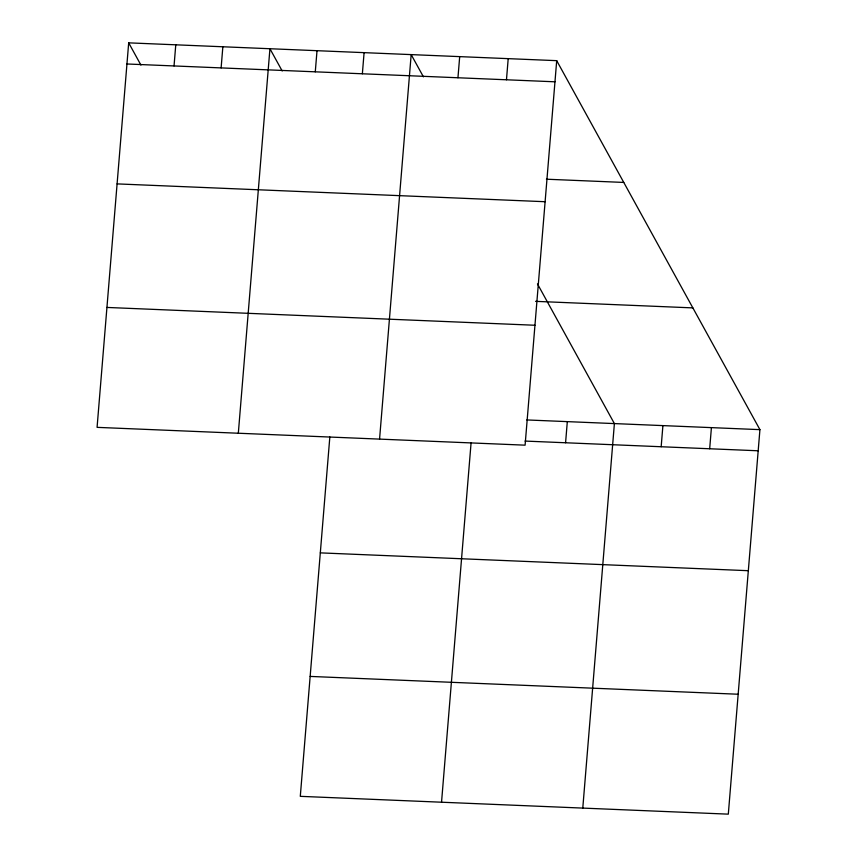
<?xml version="1.0" encoding="UTF-8"?>
<svg xmlns="http://www.w3.org/2000/svg" width="857" height="857" viewBox="0 0 857 857"><rect width="100%" height="100%" fill="white"/><g stroke="black" fill="none" stroke-linecap="round" stroke-linejoin="round"><path stroke-width="1.29" d="M128.689 42.85L97.077 427.354L525.095 445.169L556.707 60.665L128.689 42.85L140.934 65.1M174.035 65.946L175.771 44.81M221.117 67.907L222.852 46.771M238.321 433.235L269.934 48.731L282.189 70.97M315.28 71.827L317.015 50.692M329.838 436.963L300.293 796.335L728.311 814.15L759.923 429.646L556.707 60.665M362.361 73.777L364.096 52.652M379.565 439.105L411.178 54.612L423.433 76.851M457.949 77.762L459.695 56.626M441.537 802.216L471.082 442.844M506.466 79.776L508.201 58.651M565.577 442.758L567.313 421.633M582.781 808.087L614.394 423.594L537.468 283.903M661.165 446.743L662.911 425.608M709.682 448.757L711.417 427.632M126.943 63.986L554.972 81.801M546.423 179.209L623.767 182.434M117.088 183.891L545.116 201.716M535.561 301.343L692.863 307.888M106.932 307.438L534.961 325.253M526.776 419.941L759.923 429.646M525.03 441.076L758.188 450.782M320.304 552.872L748.332 570.698M310.148 676.419L738.177 694.234"/></g></svg>
